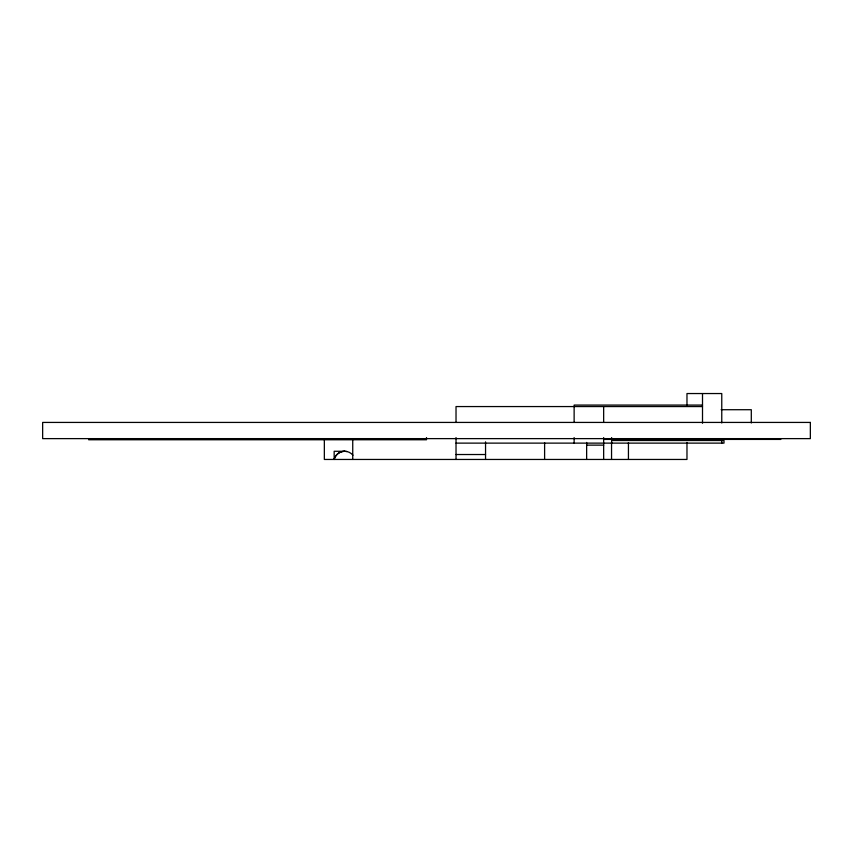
<?xml version="1.0" encoding="UTF-8"?>
<svg xmlns="http://www.w3.org/2000/svg" width="853" height="853" viewBox="0 0 853 853"><rect width="100%" height="100%" fill="white"/><g stroke="black" fill="none" stroke-linecap="round" stroke-linejoin="round"><path stroke-width="1.28" d="M352.961 455.235A10.769 10.769 0 0 0 334.163 459.458C335.464 453.935 341.456 450.235 346.979 451.546M702.509 405.068L574.133 405.068L574.133 422.075M702.509 406.561L456.024 406.561L456.024 422.427M721.116 409.717L751.301 409.717L751.301 422.981M603.657 439.423L780.826 439.423M88.637 439.764L426.5 439.764L426.5 437.578M611.622 440.511L723.994 440.511L723.994 443.123L456.024 443.123M586.64 445.138L603.711 445.138M344.623 451.28L334.163 451.28L334.163 459.458M456.024 454.521L485.549 454.521M721.766 422.981L721.766 393.542L686.974 393.542L686.974 405.196M721.766 439.423L721.766 443.123M702.509 393.542L702.509 423.269M686.974 442.44L686.974 459.458L324.343 459.458L324.343 439.764M628.437 442.622L628.437 459.458M611.622 437.578L611.622 443.123M611.548 442.217L611.548 459.458M603.657 406.561L603.657 422.342M603.657 437.578L603.657 459.458M586.64 442.44L586.64 459.458M574.133 437.578L574.133 443.123M544.609 442.728L544.609 459.458M485.549 441.854L485.549 459.458M456.024 437.578L456.024 459.458M352.737 439.764L352.737 459.458M810.35 422.427L42.65 422.427L42.65 438.623L810.35 438.623L810.35 422.427"/></g></svg>
